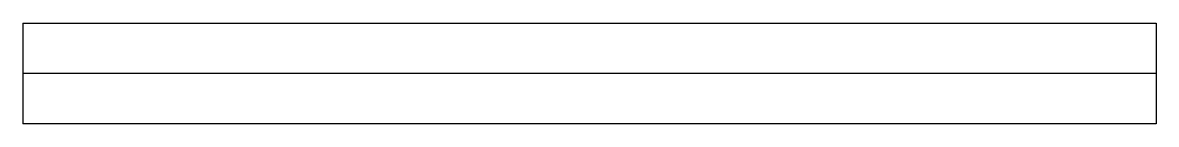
# Model space of a CAD drawing. Header units: millimetres. Extents: x 0 to 1800, y 0 to 160.
import ezdxf

# ---------------------------------------------------------------- set-up
doc = ezdxf.new("R2010")
doc.units = ezdxf.units.MM
doc.layers.add('Furniture_家具立面', color=255, linetype='Continuous')

# ---------------------------------------------------------------- blocks, each defined once
blk = doc.blocks.new('三线偏侧（封端头）')
at = {"color": 4, "linetype": 'Continuous'}
for p, q in [((0, 160), (1800, 160)), ((0, 160), (0, 0)), ((1800, 160), (1800, 0)), ((1800, 80), (0, 80)), ((1800, 0), (0, 0))]:
    blk.add_line(p, q, dxfattribs=at)

msp = doc.modelspace()

# ---------------------------------------------------------------- block references
at = {"layer": 'Furniture_家具立面'}
msp.add_blockref('三线偏侧（封端头）', (0, 0), dxfattribs=at)

doc.saveas('drawing.dxf')
